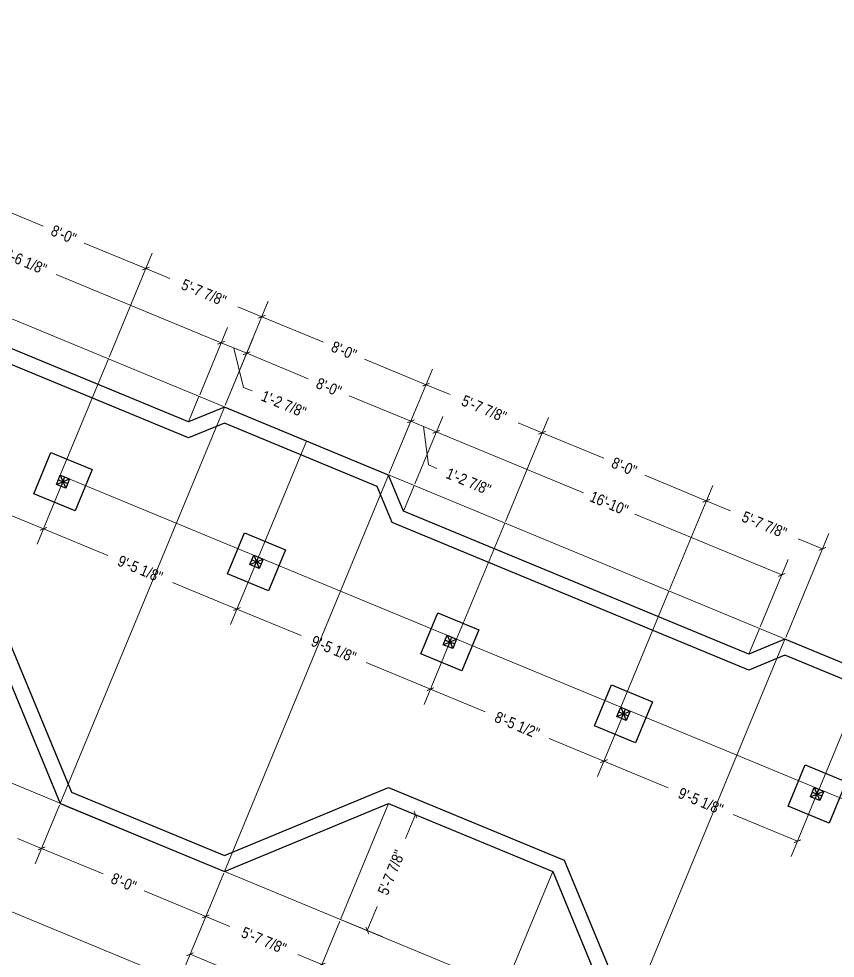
# Model space of a CAD drawing. Header units: inches. Extents: x 6006 to 8652, y 3716 to 4898.
# Drawn here: x 6938 to 7379, y 4159 to 4667 of the extents above; entities that cross this region are included whole.
import ezdxf

# ---------------------------------------------------------------- set-up
doc = ezdxf.new("R2010")
doc.units = ezdxf.units.IN
doc.header["$MEASUREMENT"] = 0
doc.layers.add('FOUNDATION', color=7, linetype='Continuous', lineweight=30)
doc.layers.add('GRID LAYOUT', color=1, linetype='Continuous', lineweight=9)
doc.styles.add('ARCHENTLTD', font='technical.ttf', dxfattribs={"height": 6})
doc.dimstyles.new('ARCHENTLTD', dxfattribs={"dimscale": 0.05, "dimtxt": 0.1875, "dimasz": 3, "dimexe": 9, "dimexo": 1, "dimgap": 2.5, "dimtad": 0, "dimdec": 1, "dimzin": 1, "dimdsep": 46, "dimlunit": 4, "dimtxsty": 'ARCHENTLTD', "dimblk": 'ARCHTICK', "dimcen": 6, "dimclrd": 256, "dimclre": 256, "dimclrt": 256, "dimazin": 0, "dimtol": 1, "dimtfac": 1, "dimtdec": 1, "dimtofl": 0, "dimtmove": 1, "dimatfit": 3, "dimldrblk": 'ARCHTICK', "dimfxl": 1, "dimfrac": 2, "dimtolj": 1, "dimtzin": 0, "dimlwd": 9, "dimlwe": 9, "dimarcsym": 0})

# ---------------------------------------------------------------- blocks, each defined once
blk = doc.blocks.new('_ArchTick')
at = {"color": 0, "linetype": 'ByBlock', "const_width": 0.15}
blk.add_lwpolyline([(-0.5, -0.5), (0.5, 0.5)], dxfattribs=at)
blk = doc.blocks.new('*D4')
at = {"layer": 'GRID LAYOUT', "color": 3, "lineweight": 9}
for p, q in [((7138.57, 4242.73), (7160.43, 4233.67)), ((7152.12, 4237.11), (7146.73, 4224.11)), ((7126.14, 4174.4), (7131.53, 4187.4)), ((7112.59, 4180.01), (7134.46, 4170.96))]:
    blk.add_line(p, q, dxfattribs=at)
at = {"layer": 'GRID LAYOUT', "color": 3, "lineweight": 9, "xscale": 3, "yscale": 3, "zscale": 3}
for p, rotation in [((7152.12, 4237.11), 67.50000000000188), ((7126.14, 4174.4), 247.5000000000018)]:
    blk.add_blockref('_ArchTick', p, dxfattribs=dict(at, rotation=rotation))
at = {"layer": 'GRID LAYOUT', "color": 3, "insert": (7139.13, 4205.76), "char_height": 6, "attachment_point": 5, "rotation": 67.5, "style": 'ARCHENTLTD'}
blk.add_mtext('\\A1;5\'-7 7/8"', dxfattribs=at)
blk = doc.blocks.new('*D16')
at = {"layer": 'GRID LAYOUT', "color": 3, "lineweight": 9}
for p, q in [((6897.92, 4520.87), (6921.2, 4577.06)), ((6917.75, 4568.74), (6951.01, 4554.97)), ((7006.45, 4532.01), (6973.19, 4545.78)), ((6986.62, 4484.13), (7009.89, 4540.32))]:
    blk.add_line(p, q, dxfattribs=at)
at = {"layer": 'GRID LAYOUT', "color": 3, "lineweight": 9, "xscale": 3, "yscale": 3, "zscale": 3}
for p, rotation in [((6917.75, 4568.74), 157.5000000000004), ((7006.45, 4532.01), 337.5000000000004)]:
    blk.add_blockref('_ArchTick', p, dxfattribs=dict(at, rotation=rotation))
at = {"layer": 'GRID LAYOUT', "color": 3, "insert": (6962.1, 4550.38), "char_height": 6, "attachment_point": 5, "rotation": 337.5, "style": 'ARCHENTLTD'}
blk.add_mtext('\\A1;8\'-0"', dxfattribs=at)
blk = doc.blocks.new('*D17')
at = {"layer": 'GRID LAYOUT', "color": 3, "lineweight": 9}
for p, q in [((6986.62, 4484.13), (7009.89, 4540.32)), ((7006.45, 4532.01), (7019.45, 4526.62)), ((7049.33, 4458.16), (7072.61, 4514.34)), ((7069.16, 4506.03), (7056.16, 4511.41))]:
    blk.add_line(p, q, dxfattribs=at)
at = {"layer": 'GRID LAYOUT', "color": 3, "lineweight": 9, "xscale": 3, "yscale": 3, "zscale": 3}
for p, rotation in [((7006.45, 4532.01), 157.5000000000005), ((7069.16, 4506.03), 337.5000000000005)]:
    blk.add_blockref('_ArchTick', p, dxfattribs=dict(at, rotation=rotation))
at = {"layer": 'GRID LAYOUT', "color": 3, "insert": (7037.8, 4519.02), "char_height": 6, "attachment_point": 5, "rotation": 337.5, "style": 'ARCHENTLTD'}
blk.add_mtext('\\A1;5\'-7 7/8"', dxfattribs=at)
blk = doc.blocks.new('*D18')
at = {"layer": 'GRID LAYOUT', "color": 3, "lineweight": 9}
for p, q in [((7049.33, 4458.16), (7072.61, 4514.34)), ((7069.16, 4506.03), (7102.41, 4492.26)), ((7157.85, 4469.29), (7124.6, 4483.06)), ((7138.02, 4421.42), (7161.3, 4477.61))]:
    blk.add_line(p, q, dxfattribs=at)
at = {"layer": 'GRID LAYOUT', "color": 3, "lineweight": 9, "xscale": 3, "yscale": 3, "zscale": 3}
for p, rotation in [((7069.16, 4506.03), 157.5000000000005), ((7157.85, 4469.29), 337.5000000000005)]:
    blk.add_blockref('_ArchTick', p, dxfattribs=dict(at, rotation=rotation))
at = {"layer": 'GRID LAYOUT', "color": 3, "insert": (7113.51, 4487.66), "char_height": 6, "attachment_point": 5, "rotation": 337.5, "style": 'ARCHENTLTD'}
blk.add_mtext('\\A1;8\'-0"', dxfattribs=at)
blk = doc.blocks.new('*D19')
at = {"layer": 'GRID LAYOUT', "color": 3, "lineweight": 9}
for p, q in [((7138.02, 4421.42), (7161.3, 4477.61)), ((7157.85, 4469.29), (7170.86, 4463.91)), ((7200.74, 4395.44), (7224.01, 4451.63)), ((7220.57, 4443.31), (7207.57, 4448.7))]:
    blk.add_line(p, q, dxfattribs=at)
at = {"layer": 'GRID LAYOUT', "color": 3, "lineweight": 9, "xscale": 3, "yscale": 3, "zscale": 3}
for p, rotation in [((7157.85, 4469.29), 157.4999999999997), ((7220.57, 4443.31), 337.4999999999997)]:
    blk.add_blockref('_ArchTick', p, dxfattribs=dict(at, rotation=rotation))
at = {"layer": 'GRID LAYOUT', "color": 3, "insert": (7189.21, 4456.3), "char_height": 6, "attachment_point": 5, "rotation": 337.5, "style": 'ARCHENTLTD'}
blk.add_mtext('\\A1;5\'-7 7/8"', dxfattribs=at)
blk = doc.blocks.new('*D20')
at = {"layer": 'GRID LAYOUT', "color": 3, "lineweight": 9}
for p, q in [((7200.74, 4395.44), (7224.01, 4451.63)), ((7220.57, 4443.31), (7253.82, 4429.54)), ((7309.26, 4406.58), (7276.01, 4420.35)), ((7289.43, 4358.7), (7312.71, 4414.89))]:
    blk.add_line(p, q, dxfattribs=at)
at = {"layer": 'GRID LAYOUT', "color": 3, "lineweight": 9, "xscale": 3, "yscale": 3, "zscale": 3}
for p, rotation in [((7220.57, 4443.31), 157.4999999999998), ((7309.26, 4406.58), 337.4999999999997)]:
    blk.add_blockref('_ArchTick', p, dxfattribs=dict(at, rotation=rotation))
at = {"layer": 'GRID LAYOUT', "color": 3, "insert": (7264.91, 4424.95), "char_height": 6, "attachment_point": 5, "rotation": 337.5, "style": 'ARCHENTLTD'}
blk.add_mtext('\\A1;8\'-0"', dxfattribs=at)
blk = doc.blocks.new('*D21')
at = {"layer": 'GRID LAYOUT', "color": 3, "lineweight": 9}
for p, q in [((7289.43, 4358.7), (7312.71, 4414.89)), ((7309.26, 4406.58), (7322.26, 4401.19)), ((7352.15, 4332.73), (7375.42, 4388.91)), ((7371.98, 4380.6), (7358.97, 4385.98))]:
    blk.add_line(p, q, dxfattribs=at)
at = {"layer": 'GRID LAYOUT', "color": 3, "lineweight": 9, "xscale": 3, "yscale": 3, "zscale": 3}
for p, rotation in [((7309.26, 4406.58), 157.5), ((7371.98, 4380.6), 337.4999999999999)]:
    blk.add_blockref('_ArchTick', p, dxfattribs=dict(at, rotation=rotation))
at = {"layer": 'GRID LAYOUT', "color": 3, "insert": (7340.62, 4393.59), "char_height": 6, "attachment_point": 5, "rotation": 337.5, "style": 'ARCHENTLTD'}
blk.add_mtext('\\A1;5\'-7 7/8"', dxfattribs=at)
blk = doc.blocks.new('*D23')
at = {"layer": 'GRID LAYOUT', "color": 3, "lineweight": 9}
for p, q in [((6819.29, 4553.45), (6834.37, 4589.85)), ((6830.92, 4581.54), (6920.05, 4544.62)), ((7047.22, 4491.95), (6958.09, 4528.86)), ((7035.58, 4463.85), (7050.66, 4500.26))]:
    blk.add_line(p, q, dxfattribs=at)
at = {"layer": 'GRID LAYOUT', "color": 3, "lineweight": 9, "xscale": 3, "yscale": 3, "zscale": 3}
for p, rotation in [((6830.92, 4581.54), 157.4999999999909), ((7047.22, 4491.95), 337.4999999999909)]:
    blk.add_blockref('_ArchTick', p, dxfattribs=dict(at, rotation=rotation))
at = {"layer": 'GRID LAYOUT', "color": 3, "insert": (6939.07, 4536.74), "char_height": 6, "attachment_point": 5, "rotation": 337.5, "style": 'ARCHENTLTD'}
blk.add_mtext('\\A1;19\'-6 1/8"', dxfattribs=at)
blk = doc.blocks.new('*D24')
at = {"layer": 'GRID LAYOUT', "color": 3, "lineweight": 9}
for p, q in [((7035.58, 4463.85), (7050.66, 4500.26)), ((7047.22, 4491.95), (7060.97, 4486.25)), ((7049.33, 4458.16), (7064.41, 4494.57)), ((7054.09, 4489.1), (7059.3, 4467.82)), ((7059.3, 4467.82), (7063.92, 4465.91))]:
    blk.add_line(p, q, dxfattribs=at)
at = {"layer": 'GRID LAYOUT', "color": 3, "lineweight": 9, "xscale": 3, "yscale": 3, "zscale": 3}
for p, rotation in [((7047.22, 4491.95), 157.4999999999909), ((7060.97, 4486.25), 337.4999999999909)]:
    blk.add_blockref('_ArchTick', p, dxfattribs=dict(at, rotation=rotation))
at = {"layer": 'GRID LAYOUT', "color": 3, "insert": (7081, 4458.83), "char_height": 6, "attachment_point": 5, "rotation": 337.5, "style": 'ARCHENTLTD'}
blk.add_mtext('\\A1;1\'-2 7/8"', dxfattribs=at)
blk = doc.blocks.new('*D25')
at = {"layer": 'GRID LAYOUT', "color": 3, "lineweight": 9}
for p, q in [((7049.33, 4458.16), (7064.41, 4494.57)), ((7060.97, 4486.25), (7094.22, 4472.48)), ((7149.66, 4449.51), (7116.41, 4463.29)), ((7138.02, 4421.42), (7153.11, 4457.83))]:
    blk.add_line(p, q, dxfattribs=at)
at = {"layer": 'GRID LAYOUT', "color": 3, "lineweight": 9, "xscale": 3, "yscale": 3, "zscale": 3}
for p, rotation in [((7060.97, 4486.25), 157.4999999999909), ((7149.66, 4449.51), 337.4999999999909)]:
    blk.add_blockref('_ArchTick', p, dxfattribs=dict(at, rotation=rotation))
at = {"layer": 'GRID LAYOUT', "color": 3, "insert": (7105.32, 4467.88), "char_height": 6, "attachment_point": 5, "rotation": 337.5, "style": 'ARCHENTLTD'}
blk.add_mtext('\\A1;8\'-0"', dxfattribs=at)
blk = doc.blocks.new('*D26')
at = {"layer": 'GRID LAYOUT', "color": 3, "lineweight": 9}
for p, q in [((7138.02, 4421.42), (7153.11, 4457.83)), ((7151.77, 4415.72), (7166.85, 4452.13)), ((7149.66, 4449.51), (7163.41, 4443.82)), ((7156.54, 4446.67), (7159.12, 4425.98)), ((7159.12, 4425.98), (7163.74, 4424.07))]:
    blk.add_line(p, q, dxfattribs=at)
at = {"layer": 'GRID LAYOUT', "color": 3, "lineweight": 9, "xscale": 3, "yscale": 3, "zscale": 3}
for p, rotation in [((7149.66, 4449.51), 157.4999999999909), ((7163.41, 4443.82), 337.4999999999909)]:
    blk.add_blockref('_ArchTick', p, dxfattribs=dict(at, rotation=rotation))
at = {"layer": 'GRID LAYOUT', "color": 3, "insert": (7180.82, 4416.99), "char_height": 6, "attachment_point": 5, "rotation": 337.5, "style": 'ARCHENTLTD'}
blk.add_mtext('\\A1;1\'-2 7/8"', dxfattribs=at)
blk = doc.blocks.new('*D27')
at = {"layer": 'GRID LAYOUT', "color": 3, "lineweight": 9}
for p, q in [((7151.77, 4415.72), (7166.85, 4452.13)), ((7163.41, 4443.82), (7242.86, 4410.91)), ((7350.03, 4366.52), (7270.58, 4399.43)), ((7338.4, 4338.42), (7353.48, 4374.83))]:
    blk.add_line(p, q, dxfattribs=at)
at = {"layer": 'GRID LAYOUT', "color": 3, "lineweight": 9, "xscale": 3, "yscale": 3, "zscale": 3}
for p, rotation in [((7163.41, 4443.82), 157.4999999999909), ((7350.03, 4366.52), 337.4999999999909)]:
    blk.add_blockref('_ArchTick', p, dxfattribs=dict(at, rotation=rotation))
at = {"layer": 'GRID LAYOUT', "color": 3, "insert": (7256.72, 4405.17), "char_height": 6, "attachment_point": 5, "rotation": 337.5, "style": 'ARCHENTLTD'}
blk.add_mtext('\\A1;16\'-10"', dxfattribs=at)
blk = doc.blocks.new('*D31')
at = {"layer": 'GRID LAYOUT', "color": 3, "lineweight": 9}
for p, q in [((6897.16, 4268.16), (6884.02, 4236.45)), ((6887.47, 4244.77), (6900.47, 4239.38)), ((6959.87, 4242.19), (6946.74, 4210.47)), ((6950.18, 4218.79), (6937.18, 4224.17))]:
    blk.add_line(p, q, dxfattribs=at)
at = {"layer": 'GRID LAYOUT', "color": 3, "lineweight": 9, "xscale": 3, "yscale": 3, "zscale": 3}
for p, rotation in [((6887.47, 4244.77), 157.4999999999996), ((6950.18, 4218.79), 337.4999999999996)]:
    blk.add_blockref('_ArchTick', p, dxfattribs=dict(at, rotation=rotation))
at = {"layer": 'GRID LAYOUT', "color": 3, "insert": (6918.82, 4231.78), "char_height": 6, "attachment_point": 5, "rotation": 337.5, "style": 'ARCHENTLTD'}
blk.add_mtext('\\A1;5\'-7 7/8"', dxfattribs=at)
blk = doc.blocks.new('*D32')
at = {"layer": 'GRID LAYOUT', "color": 3, "lineweight": 9}
for p, q in [((6959.87, 4242.19), (6946.74, 4210.47)), ((6950.18, 4218.79), (6983.43, 4205.01)), ((7048.57, 4205.45), (7035.43, 4173.74)), ((7038.87, 4182.05), (7005.62, 4195.82))]:
    blk.add_line(p, q, dxfattribs=at)
at = {"layer": 'GRID LAYOUT', "color": 3, "lineweight": 9, "xscale": 3, "yscale": 3, "zscale": 3}
for p, rotation in [((6950.18, 4218.79), 157.4999999999996), ((7038.87, 4182.05), 337.4999999999996)]:
    blk.add_blockref('_ArchTick', p, dxfattribs=dict(at, rotation=rotation))
at = {"layer": 'GRID LAYOUT', "color": 3, "insert": (6994.53, 4200.42), "char_height": 6, "attachment_point": 5, "rotation": 337.5, "style": 'ARCHENTLTD'}
blk.add_mtext('\\A1;8\'-0"', dxfattribs=at)
blk = doc.blocks.new('*D33')
at = {"layer": 'GRID LAYOUT', "color": 3, "lineweight": 9}
for p, q in [((7048.57, 4205.45), (7035.43, 4173.74)), ((7038.87, 4182.05), (7051.88, 4176.66)), ((7111.28, 4179.47), (7098.15, 4147.76)), ((7101.59, 4156.07), (7088.59, 4161.46))]:
    blk.add_line(p, q, dxfattribs=at)
at = {"layer": 'GRID LAYOUT', "color": 3, "lineweight": 9, "xscale": 3, "yscale": 3, "zscale": 3}
for p, rotation in [((7038.87, 4182.05), 157.4999999999996), ((7101.59, 4156.07), 337.4999999999996)]:
    blk.add_blockref('_ArchTick', p, dxfattribs=dict(at, rotation=rotation))
at = {"layer": 'GRID LAYOUT', "color": 3, "insert": (7070.23, 4169.06), "char_height": 6, "attachment_point": 5, "rotation": 337.5, "style": 'ARCHENTLTD'}
blk.add_mtext('\\A1;5\'-7 7/8"', dxfattribs=at)
blk = doc.blocks.new('*D34')
at = {"layer": 'GRID LAYOUT', "color": 3, "lineweight": 9}
for p, q in [((7111.28, 4179.47), (7098.15, 4147.76)), ((7101.59, 4156.07), (7134.84, 4142.3)), ((7199.97, 4142.73), (7186.84, 4111.02)), ((7190.28, 4119.34), (7157.03, 4133.11))]:
    blk.add_line(p, q, dxfattribs=at)
at = {"layer": 'GRID LAYOUT', "color": 3, "lineweight": 9, "xscale": 3, "yscale": 3, "zscale": 3}
for p, rotation in [((7101.59, 4156.07), 157.4999999999996), ((7190.28, 4119.34), 337.4999999999996)]:
    blk.add_blockref('_ArchTick', p, dxfattribs=dict(at, rotation=rotation))
at = {"layer": 'GRID LAYOUT', "color": 3, "insert": (7145.94, 4137.7), "char_height": 6, "attachment_point": 5, "rotation": 337.5, "style": 'ARCHENTLTD'}
blk.add_mtext('\\A1;8\'-0"', dxfattribs=at)
blk = doc.blocks.new('*D103')
at = {"layer": 'GRID LAYOUT', "color": 3, "lineweight": 9}
for p, q in [((7265.23, 4293.09), (7250.55, 4257.64)), ((7253.99, 4265.95), (7288.71, 4251.57)), ((7369.75, 4249.8), (7355.07, 4214.34)), ((7358.51, 4222.66), (7323.79, 4237.04))]:
    blk.add_line(p, q, dxfattribs=at)
at = {"layer": 'GRID LAYOUT', "color": 3, "lineweight": 9, "xscale": 3, "yscale": 3, "zscale": 3}
for p, rotation in [((7253.99, 4265.95), 157.4999999999984), ((7358.51, 4222.66), 337.4999999999984)]:
    blk.add_blockref('_ArchTick', p, dxfattribs=dict(at, rotation=rotation))
at = {"layer": 'GRID LAYOUT', "color": 3, "insert": (7306.25, 4244.31), "char_height": 6, "attachment_point": 5, "rotation": 337.5, "style": 'ARCHENTLTD'}
blk.add_mtext('\\A1;9\'-5 1/8"', dxfattribs=at)
blk = doc.blocks.new('*D104')
at = {"layer": 'GRID LAYOUT', "color": 3, "lineweight": 9}
for p, q in [((7171.46, 4331.93), (7156.77, 4296.48)), ((7160.22, 4304.8), (7189.75, 4292.56)), ((7265.23, 4293.09), (7250.55, 4257.64)), ((7253.99, 4265.95), (7224.46, 4278.19))]:
    blk.add_line(p, q, dxfattribs=at)
at = {"layer": 'GRID LAYOUT', "color": 3, "lineweight": 9, "xscale": 3, "yscale": 3, "zscale": 3}
for p, rotation in [((7160.22, 4304.8), 157.4999999999984), ((7253.99, 4265.95), 337.4999999999984)]:
    blk.add_blockref('_ArchTick', p, dxfattribs=dict(at, rotation=rotation))
at = {"layer": 'GRID LAYOUT', "color": 3, "insert": (7207.1, 4285.37), "char_height": 6, "attachment_point": 5, "rotation": 337.5, "style": 'ARCHENTLTD'}
blk.add_mtext('\\A1;8\'-5 1/2"', dxfattribs=at)
blk = doc.blocks.new('*D105')
at = {"layer": 'GRID LAYOUT', "color": 3, "lineweight": 9}
for p, q in [((7066.94, 4375.23), (7052.25, 4339.77)), ((7055.7, 4348.09), (7090.41, 4333.71)), ((7171.46, 4331.93), (7156.77, 4296.48)), ((7160.22, 4304.8), (7125.5, 4319.18))]:
    blk.add_line(p, q, dxfattribs=at)
at = {"layer": 'GRID LAYOUT', "color": 3, "lineweight": 9, "xscale": 3, "yscale": 3, "zscale": 3}
for p, rotation in [((7055.7, 4348.09), 157.4999999999984), ((7160.22, 4304.8), 337.4999999999984)]:
    blk.add_blockref('_ArchTick', p, dxfattribs=dict(at, rotation=rotation))
at = {"layer": 'GRID LAYOUT', "color": 3, "insert": (7107.96, 4326.44), "char_height": 6, "attachment_point": 5, "rotation": 337.5, "style": 'ARCHENTLTD'}
blk.add_mtext('\\A1;9\'-5 1/8"', dxfattribs=at)
blk = doc.blocks.new('*D106')
at = {"layer": 'GRID LAYOUT', "color": 3, "lineweight": 9}
for p, q in [((6962.42, 4418.52), (6947.73, 4383.07)), ((6951.17, 4391.38), (6985.89, 4377)), ((7066.94, 4375.23), (7052.25, 4339.77)), ((7055.7, 4348.09), (7020.98, 4362.47))]:
    blk.add_line(p, q, dxfattribs=at)
at = {"layer": 'GRID LAYOUT', "color": 3, "lineweight": 9, "xscale": 3, "yscale": 3, "zscale": 3}
for p, rotation in [((6951.17, 4391.38), 157.4999999999984), ((7055.7, 4348.09), 337.4999999999984)]:
    blk.add_blockref('_ArchTick', p, dxfattribs=dict(at, rotation=rotation))
at = {"layer": 'GRID LAYOUT', "color": 3, "insert": (7003.44, 4369.74), "char_height": 6, "attachment_point": 5, "rotation": 337.5, "style": 'ARCHENTLTD'}
blk.add_mtext('\\A1;9\'-5 1/8"', dxfattribs=at)
blk = doc.blocks.new('*D107')
at = {"layer": 'GRID LAYOUT', "color": 3, "lineweight": 9}
for p, q in [((6871.18, 4456.31), (6856.5, 4420.86)), ((6859.94, 4429.17), (6886.81, 4418.05)), ((6962.42, 4418.52), (6947.73, 4383.07)), ((6951.17, 4391.38), (6924.31, 4402.51))]:
    blk.add_line(p, q, dxfattribs=at)
at = {"layer": 'GRID LAYOUT', "color": 3, "lineweight": 9, "xscale": 3, "yscale": 3, "zscale": 3}
for p, rotation in [((6859.94, 4429.17), 157.4999999999984), ((6951.17, 4391.38), 337.4999999999984)]:
    blk.add_blockref('_ArchTick', p, dxfattribs=dict(at, rotation=rotation))
at = {"layer": 'GRID LAYOUT', "color": 3, "insert": (6905.56, 4410.28), "char_height": 6, "attachment_point": 5, "rotation": 337.5, "style": 'ARCHENTLTD'}
blk.add_mtext('\\A1;8\'-2 3/4"', dxfattribs=at)
blk = doc.blocks.new('*D110')
at = {"layer": 'GRID LAYOUT', "color": 3, "lineweight": 9}
for p, q in [((7048.57, 4205.45), (7026.97, 4153.31)), ((7030.42, 4161.63), (7117.31, 4125.63)), ((7262.69, 4116.76), (7241.09, 4064.62)), ((7244.54, 4072.93), (7157.64, 4108.93))]:
    blk.add_line(p, q, dxfattribs=at)
at = {"layer": 'GRID LAYOUT', "color": 3, "lineweight": 9, "xscale": 3, "yscale": 3, "zscale": 3}
for p, rotation in [((7030.42, 4161.63), 157.5000000000002), ((7244.54, 4072.93), 337.5000000000002)]:
    blk.add_blockref('_ArchTick', p, dxfattribs=dict(at, rotation=rotation))
at = {"layer": 'GRID LAYOUT', "color": 3, "insert": (7137.48, 4117.28), "char_height": 6, "attachment_point": 5, "rotation": 337.5, "style": 'ARCHENTLTD'}
blk.add_mtext('\\A1;19\'-3 3/4"', dxfattribs=at)
blk = doc.blocks.new('*D119')
at = {"layer": 'GRID LAYOUT', "color": 3, "lineweight": 9}
for p, q in [((6239.47, 4666.02), (6081.69, 4285.12)), ((6085.14, 4293.44), (6748.33, 4018.74)), ((7613.9, 4096.71), (7456.13, 3715.82)), ((7459.57, 3724.13), (6796.38, 3998.84))]:
    blk.add_line(p, q, dxfattribs=at)
at = {"layer": 'GRID LAYOUT', "color": 3, "lineweight": 9, "xscale": 3, "yscale": 3, "zscale": 3}
for p, rotation in [((6085.14, 4293.44), 157.5), ((7459.57, 3724.13), 337.5000000000001)]:
    blk.add_blockref('_ArchTick', p, dxfattribs=dict(at, rotation=rotation))
at = {"layer": 'GRID LAYOUT', "color": 3, "insert": (6772.35, 4008.79), "char_height": 6, "attachment_point": 5, "rotation": 337.5, "style": 'ARCHENTLTD'}
blk.add_mtext('\\A1;123\'-11 11/16"', dxfattribs=at)

msp = doc.modelspace()

# ---------------------------------------------------------------- linework, layer by layer
at = {"layer": 'FOUNDATION'}
for p, q in [((7029.50499, 4449.17945), (6813.20839, 4538.77244)), ((7029.50499, 4440.52032), (6813.84244, 4529.85067)), ((7048.94958, 4457.23367), (7029.50499, 4449.17945)), ((7137.64202, 4420.49606), (7048.94958, 4457.23367)), ((7048.94958, 4448.57453), (7029.50499, 4440.52032)), ((7131.51909, 4414.37313), (7048.94958, 4448.57453)), ((7145.69624, 4401.05146), (7137.64202, 4420.49606)), ((7139.5733, 4394.92853), (7131.51909, 4414.37313)), ((7332.3199, 4323.74941), (7145.69624, 4401.05146)), ((7332.3199, 4315.09027), (7139.5733, 4394.92853)), ((6929.64248, 4337.92656), (6966.38008, 4249.23413)), ((6923.51954, 4331.80363), (6960.25715, 4243.11119)), ((7351.7645, 4331.80363), (7332.3199, 4323.74941)), ((7440.45693, 4295.06602), (7351.7645, 4331.80363)), ((7351.7645, 4323.14449), (7332.3199, 4315.09027)), ((7434.334, 4288.94308), (7351.7645, 4323.14449)), ((6966.38008, 4249.23413), (7048.94958, 4215.03272)), ((7048.94958, 4215.03272), (7137.64202, 4251.77033)), ((7137.64202, 4251.77033), (7232.45739, 4212.49652)), ((6960.25715, 4243.11119), (7048.94958, 4206.37358)), ((7048.94958, 4206.37358), (7137.64202, 4243.11119)), ((7137.64202, 4243.11119), (7226.33446, 4206.37358)), ((7232.45739, 4212.49652), (7269.195, 4123.80408)), ((7226.33446, 4206.37358), (7263.07206, 4117.68115))]:
    msp.add_line(p, q, dxfattribs=at)
at = {"layer": 'FOUNDATION', "color": 6}
for p, q in [((6960.25715, 4420.49606), (6963.23373, 4413.30997)), ((6958.15239, 4415.41472), (6965.33849, 4418.3913)), ((6959.20477, 4417.95539), (6964.28611, 4415.85063)), ((6960.69306, 4414.36234), (6962.79782, 4419.44368)), ((7062.67296, 4372.12089), (7069.85906, 4375.09746)), ((7063.72534, 4374.66155), (7068.80668, 4372.5568)), ((7064.77772, 4377.20222), (7067.7543, 4370.01613)), ((7065.21363, 4371.06851), (7067.31839, 4376.14984)), ((7169.29829, 4333.90839), (7172.27487, 4326.72229)), ((7167.19353, 4328.82705), (7174.37963, 4331.80363)), ((7168.24591, 4331.36772), (7173.32725, 4329.26296)), ((7169.7342, 4327.77467), (7171.83896, 4332.85601)), ((7263.07206, 4295.06602), (7266.04864, 4287.87992)), ((7263.50797, 4288.9323), (7265.61273, 4294.01364)), ((7260.96731, 4289.98468), (7268.1534, 4292.96126)), ((7262.01969, 4292.52535), (7267.10102, 4290.42059)), ((7365.48788, 4246.69084), (7372.67397, 4249.66742)), ((7366.54026, 4249.23151), (7371.62159, 4247.12675)), ((7367.59264, 4251.77218), (7370.56921, 4244.58608)), ((7368.02855, 4245.63846), (7370.1333, 4250.7198))]:
    msp.add_line(p, q, dxfattribs=at)
at = {"layer": 'FOUNDATION'}
for points in [[(6955.25109, 4432.58177), (6977.42419, 4423.39737), (6968.23979, 4401.22426), (6946.06668, 4410.40866)], [(6958.15239, 4415.41472), (6960.25715, 4420.49606), (6965.33849, 4418.3913), (6963.23373, 4413.30997)], [(7059.77166, 4389.28793), (7081.94477, 4380.10353), (7072.76036, 4357.93042), (7050.58725, 4367.11482)], [(7062.67296, 4372.12089), (7064.77772, 4377.20222), (7069.85906, 4375.09746), (7067.7543, 4370.01613)], [(7164.29223, 4345.99409), (7186.46534, 4336.80969), (7177.28093, 4314.63658), (7155.10783, 4323.82098)], [(7167.19353, 4328.82705), (7169.29829, 4333.90839), (7174.37963, 4331.80363), (7172.27487, 4326.72229)], [(7258.066, 4307.15172), (7280.23911, 4297.96732), (7271.05471, 4275.79421), (7248.8816, 4284.97862)], [(7260.96731, 4289.98468), (7263.07206, 4295.06602), (7268.1534, 4292.96126), (7266.04864, 4287.87992)], [(7362.58657, 4263.85789), (7384.75968, 4254.67348), (7375.57528, 4232.50038), (7353.40217, 4241.68478)], [(7365.48788, 4246.69084), (7367.59264, 4251.77218), (7372.67397, 4249.66742), (7370.56921, 4244.58608)]]:
    msp.add_lwpolyline(points, close=True, dxfattribs=at)
at = {"layer": 'GRID LAYOUT', "color": 6}
for p, q in [((6775.59003, 4570.46291), (7503.17196, 4269.0886)), ((6960.25715, 4420.49606), (6986.23456, 4483.21108)), ((7029.50499, 4449.17945), (7035.20018, 4462.92886)), ((7048.94958, 4457.23367), (6960.25715, 4243.11119)), ((7093.2958, 4438.86487), (7066.26601, 4373.60918)), ((6960.25715, 4420.49606), (7477.19454, 4206.37358)), ((7137.64202, 4420.49606), (7048.94958, 4206.37358)), ((7145.69624, 4401.05146), (7151.39143, 4414.80087)), ((7174.37963, 4331.80363), (7200.35704, 4394.51865)), ((6686.8481, 4356.36093), (7414.47952, 4054.96612)), ((7263.07206, 4295.06602), (7289.04948, 4357.78104)), ((7332.3199, 4323.74941), (7338.01509, 4337.49882)), ((7351.7645, 4331.80363), (7263.07206, 4117.68115)), ((7396.11072, 4313.43482), (7369.08093, 4248.17913)), ((6662.36079, 4297.10335), (7389.94272, 3995.72905)), ((7137.64202, 4243.11119), (7111.66461, 4180.39617)), ((7226.33446, 4206.37358), (7200.35704, 4143.65856))]:
    msp.add_line(p, q, dxfattribs=at)

# ---------------------------------------------------------------- dimensions: what is measured, and where the dimension line sits
for p1, p2, distance, picture, middle in [((6239.84869, 4666.94419), (7614.28031, 4097.63597), -404.27869, '*D119', (6772.35374, 4008.78528)), ((6986.23456, 4483.21108), (6897.54213, 4519.94869), -52.81564, '*D16', (6962.10002, 4550.37518)), ((7048.949585, 4457.233671), (6986.234563, 4483.211084), -52.815641, '*D17', (7037.803745, 4519.017668)), ((7137.64202, 4420.49606), (7048.94958, 4457.23367), -52.81564, '*D18', (7113.50747, 4487.66016)), ((7200.357042, 4394.518649), (7137.64202, 4420.496062), -52.815641, '*D19', (7189.211202, 4456.302645)), ((7289.04948, 4357.78104), (7200.35704, 4394.51865), -52.81564, '*D20', (7264.91493, 4424.94513)), ((7351.7645, 4331.803626), (7289.049478, 4357.781039), -52.815641, '*D21', (7340.61866, 4393.587623)), ((7111.664607, 4180.396169), (7137.64202, 4243.111191), -15.6692, '*D4', (7139.129767, 4205.757337)), ((7048.94958, 4206.37358), (7263.07206, 4117.68115), -48.43304, '*D110', (7137.4763, 4117.28107))]:
    dim = msp.add_aligned_dim(p1=p1, p2=p2, distance=distance, dimstyle='ARCHENTLTD', override={"dimscale": 1, "dimtxt": 6, "dimdec": 4, "dimrnd": 0.0625, "dimclrd": 3, "dimclre": 3, "dimclrt": 3, "dimtol": 0, "dimtdec": 4}, dxfattribs=at)
    dim.commit()
    dim.dimension.update_dxf_attribs({"geometry": picture, "text_midpoint": middle})
for base, p1, p2, angle, picture, middle in [((7047.219431, 4491.945905), (6818.903581, 4552.521846), (7035.200178, 4462.928862), 157.5, '*D23', (6939.071132, 4536.742397)), ((7149.66127, 4449.5131), (7048.94958, 4457.23367), (7137.64202, 4420.49606), 157.5, '*D25', (7105.31506, 4467.88191)), ((6859.94184, 4429.17358), (6962.79782, 4419.44368), (6871.56471, 4457.23367), 337.5, '*D107', (6905.5584, 4410.27858)), ((7350.03435, 4366.51586), (7151.39143, 4414.80087), (7338.01509, 4337.49882), 157.5, '*D27', (7256.72251, 4405.16689)), ((6951.17495, 4391.38359), (7067.31839, 4376.14984), (6962.79782, 4419.44368), 337.5, '*D106', (7003.43523, 4369.73667)), ((7055.695519, 4348.089752), (7171.838961, 4332.856006), (7067.31839, 4376.149844), 337.5, '*D105', (7107.955805, 4326.442833)), ((7160.21609, 4304.79591), (7265.61273, 4294.01364), (7171.83896, 4332.85601), 337.5, '*D104', (7207.10298, 4285.37473)), ((7253.98986, 4265.95355), (7370.1333, 4250.7198), (7265.61273, 4294.01364), 337.5, '*D103', (7306.25015, 4244.30663)), ((6950.182104, 4218.787878), (6897.542128, 4269.088604), (6960.25715, 4243.111191), 157.5, '*D31', (6918.824593, 4231.776584)), ((7038.87454, 4182.05027), (6960.25715, 4243.11119), (7048.94958, 4206.37358), 157.5, '*D32', (6994.52832, 4200.41907)), ((7101.58956, 4156.07286), (7048.94958, 4206.37358), (7111.66461, 4180.39617), 157.5, '*D33', (7070.23205, 4169.06156)), ((7190.282, 4119.33525), (7111.66461, 4180.39617), (7200.35704, 4143.65856), 157.5, '*D34', (7145.93578, 4137.70405))]:
    dim = msp.add_linear_dim(base=base, p1=p1, p2=p2, angle=angle, dimstyle='ARCHENTLTD', override={"dimscale": 1, "dimtxt": 6, "dimdec": 4, "dimrnd": 0.0625, "dimclrd": 3, "dimclre": 3, "dimclrt": 3, "dimtol": 0, "dimtdec": 4}, dxfattribs=at)
    dim.commit()
    dim.dimension.update_dxf_attribs({"geometry": picture, "text_midpoint": middle})
for base, p1, p2, picture, middle in [((7060.968838, 4486.250714), (7035.200178, 4462.928862), (7048.949585, 4457.233671), '*D24', (7066.231182, 4464.948909)), ((7163.41068, 4443.81791), (7137.64202, 4420.49606), (7151.39143, 4414.80087), '*D26', (7166.05305, 4423.10907))]:
    dim = msp.add_linear_dim(base=base, p1=p1, p2=p2, angle=157.5, dimstyle='ARCHENTLTD', override={"dimscale": 1, "dimtxt": 6, "dimdec": 4, "dimrnd": 0.0625, "dimclrd": 3, "dimclre": 3, "dimclrt": 3, "dimtol": 0, "dimtdec": 4}, dxfattribs=at)
    dim.commit()
    dim.dimension.update_dxf_attribs({"geometry": picture, "text_midpoint": middle, "dimtype": 160})

doc.saveas('drawing.dxf')
